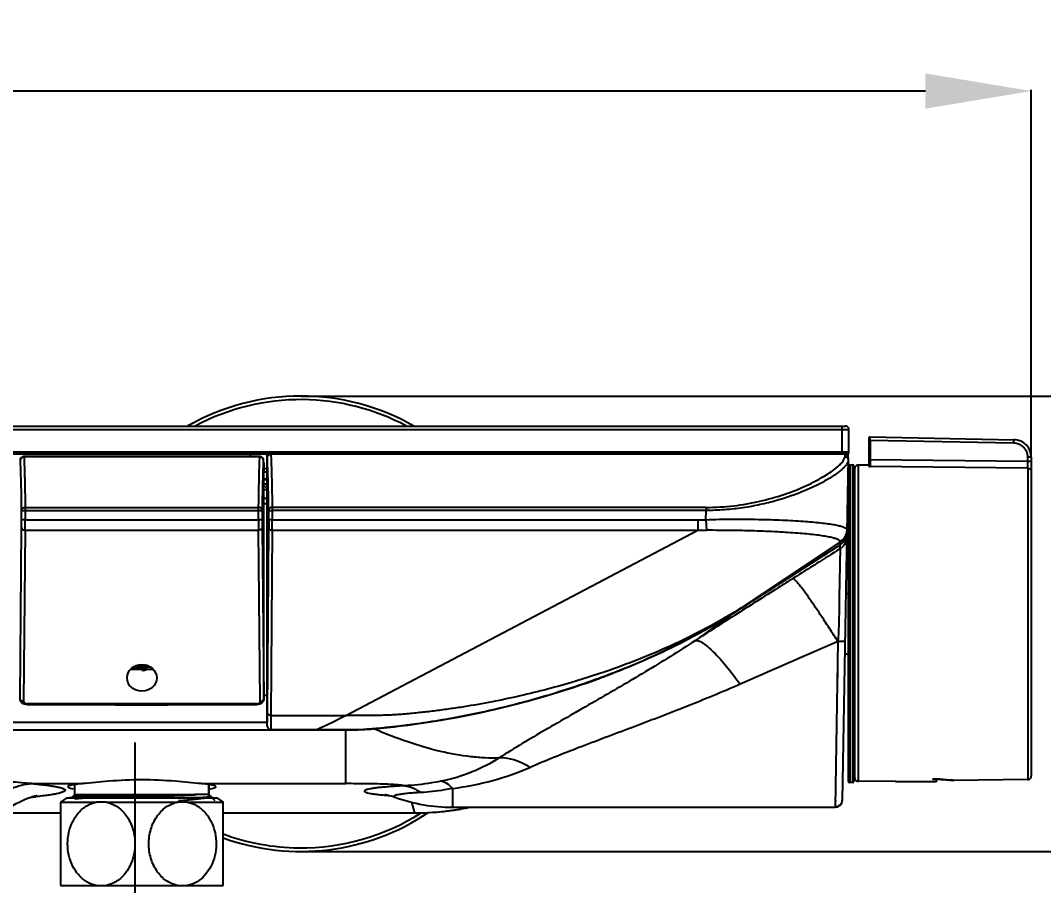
# Model space of a CAD drawing. Header units: millimetres. Extents: x 15137 to 17513, y -10160 to -6800.
# Drawn here: x 16173.4 to 16318.2, y -8848.7 to -8726.2 of the extents above; entities that cross this region are included whole.
import ezdxf

# ---------------------------------------------------------------- set-up
doc = ezdxf.new("R2010")
doc.units = ezdxf.units.MM
doc.linetypes.add('CENTERX2', pattern=[101.6, 63.5, -12.7, 12.7, -12.7])
doc.layers.add('CENTER', color=1, linetype='CENTERX2')
doc.styles.add('ARIAL', font='arial.ttf')
doc.dimstyles.get("Standard").update_dxf_attribs({"dimtxt": 15, "dimasz": 15, "dimexe": 0.18, "dimexo": 0.0625, "dimgap": 4, "dimtad": 0, "dimdec": 1, "dimdsep": 46, "dimtxsty": 'ARIAL', "dimcen": 0, "dimclrd": 5, "dimclre": 5, "dimclrt": 5, "dimadec": 0, "dimazin": 0, "dimtfac": 1, "dimtdec": 1, "dimtofl": 0, "dimtmove": 0, "dimatfit": 3, "dimfxl": 1, "dimtolj": 1, "dimtzin": 0, "dimarcsym": 0})

# ---------------------------------------------------------------- blocks, each defined once
blk = doc.blocks.new('*D68')
at = {"color": 5, "lineweight": -2, "transparency": 16777216}
for p, q in [((15985.49, -8784.1), (15985.49, -8736.03)), ((16000.49, -8736.21), (16121.71, -8736.21)), ((16301.5, -8736.21), (16159.94, -8736.21)), ((16316.5, -8788.03), (16316.5, -8736.03))]:
    blk.add_line(p, q, dxfattribs=at)
at = {"color": 5, "transparency": 16777216}
for points in [[(16000.49, -8733.71), (16000.49, -8738.71), (15985.49, -8736.21)], [(16301.5, -8733.71), (16301.5, -8738.71), (16316.5, -8736.21)]]:
    blk.add_solid(points, dxfattribs=at)
at = {"layer": 'Defpoints', "color": 0, "transparency": 16777216}
for p in [(16316.5, -8736.21), (15985.49, -8784.16), (16316.5, -8788.09)]:
    blk.add_point(p, dxfattribs=at)
at = {"color": 5, "transparency": 16777216, "insert": (16140.82, -8736.21), "char_height": 15, "attachment_point": 5, "style": 'ARIAL'}
blk.add_mtext('\\A1;331', dxfattribs=at)
blk = doc.blocks.new('*D80')
at = {"color": 5, "lineweight": -2, "transparency": 16777216}
for p, q in [((16362.48, -8764.41), (16362.48, -8749.41)), ((16213.16, -8779.41), (16362.66, -8779.41)), ((16213.16, -8843.91), (16362.66, -8843.91)), ((16362.48, -8858.91), (16362.48, -8873.91))]:
    blk.add_line(p, q, dxfattribs=at)
at = {"color": 5, "transparency": 16777216}
for points in [[(16359.98, -8764.41), (16364.98, -8764.41), (16362.48, -8779.41)], [(16359.98, -8858.91), (16364.98, -8858.91), (16362.48, -8843.91)]]:
    blk.add_solid(points, dxfattribs=at)
at = {"layer": 'Defpoints', "color": 0, "transparency": 16777216}
for p in [(16213.1, -8779.41), (16362.48, -8779.41), (16213.1, -8843.91)]:
    blk.add_point(p, dxfattribs=at)
at = {"color": 5, "transparency": 16777216, "insert": (16362.48, -8811.66), "char_height": 15, "attachment_point": 5, "rotation": 90, "style": 'ARIAL'}
blk.add_mtext('\\A1;64.5', dxfattribs=at)

msp = doc.modelspace()

# ---------------------------------------------------------------- linework, layer by layer
at = {"linetype": 'Continuous'}
for p, q in [((15985.99, -8783.66), (16290.19, -8783.66)), ((16289.69, -8783.66), (16289.69, -8787.66)), ((15985.49, -8784.16), (16290.69, -8784.16)), ((16290.69, -8787.36), (16290.69, -8784.16)), ((16293.7, -8785.2), (16314.04, -8785.59)), ((16293.5, -8785.4), (16293.5, -8789.33)), ((16293.5, -8785.7), (16293.7, -8785.7)), ((16314.04, -8786.09), (16293.7, -8785.7)), ((16293.7, -8785.7), (16293.7, -8788.42)), ((16290.69, -8787.36), (15985.49, -8787.36)), ((16290.39, -8787.66), (15985.79, -8787.66)), ((16207.28, -8787.96), (16173.9, -8787.96)), ((16173.9, -8787.96), (16173.9, -8787.97)), ((16173.9, -8787.97), (16207.28, -8787.97)), ((16205.99, -8787.96), (16205.99, -8787.66)), ((16207.28, -8787.96), (16207.28, -8787.97)), ((16208.34, -8825.66), (16208.34, -8787.66)), ((16290.09, -8787.66), (16290.08, -8788)), ((16290.59, -8787.66), (16290.39, -8787.66)), ((16290.59, -8788.16), (16290.59, -8787.66)), ((16316.5, -8788.09), (16316, -8788.09)), ((16316, -8788.64), (16316, -8788.09)), ((16316.5, -8788.09), (16316.5, -8833.24)), ((16173.4, -8788.46), (16173.4, -8788.46)), ((16173.4, -8789.16), (16173.4, -8788.46)), ((16173.43, -8789.17), (16173.43, -8789.16)), ((16207.75, -8789.16), (16207.75, -8789.17)), ((16207.78, -8788.46), (16207.79, -8789.16)), ((16207.78, -8788.46), (16207.78, -8788.46)), ((16207.92, -8789.16), (16207.79, -8789.16)), ((16207.79, -8789.16), (16207.79, -8789.16)), ((16207.79, -8789.16), (16207.79, -8789.16)), ((16207.92, -8790.16), (16207.92, -8789.16)), ((16208.34, -8825.92), (16208.34, -8788.15)), ((16290.59, -8788.16), (16290.4, -8798.76)), ((16290.59, -8789.36), (16290.59, -8833.96)), ((16290.79, -8789.16), (16291.19, -8789.16)), ((16290.79, -8789.16), (16290.79, -8834.16)), ((16291.19, -8789.16), (16291.19, -8834.16)), ((16291.39, -8789.36), (16291.39, -8833.96)), ((16293.5, -8789.19), (16292, -8789.18)), ((16292, -8789.18), (16292, -8833.99)), ((16293.7, -8788.42), (16293.5, -8788.42)), ((16293.7, -8788.42), (16316, -8788.64)), ((16293.7, -8788.42), (16293.7, -8789.41)), ((16316, -8789.63), (16293.7, -8789.41)), ((16316, -8788.64), (16316.5, -8788.64)), ((16207.92, -8790.16), (16207.84, -8790.16)), ((16207.84, -8820.42), (16207.84, -8790.16)), ((16207.92, -8789.66), (16208.34, -8789.66)), ((16207.92, -8790.16), (16208.34, -8790.16)), ((16291.5, -8833.49), (16291.5, -8789.68)), ((16316, -8789.63), (16316, -8833.74)), ((16207.84, -8791.16), (16208.34, -8791.16)), ((16208.34, -8791.26), (16207.84, -8791.26)), ((16207.84, -8791.86), (16208.34, -8791.84)), ((16207.84, -8792.2), (16208.34, -8792.18)), ((16207.84, -8792.25), (16208.34, -8792.23)), ((16208.34, -8792.28), (16207.84, -8792.3)), ((16291.39, -8791.16), (16291.5, -8791.16)), ((16207.84, -8792.66), (16208.34, -8792.66)), ((16174.07, -8795.18), (16207.11, -8795.18)), ((16174.07, -8795.18), (16174.07, -8796.95)), ((16207.11, -8796.95), (16207.11, -8795.18)), ((16208.34, -8793.92), (16207.84, -8793.92)), ((16208.34, -8794.66), (16207.84, -8794.66)), ((16270.46, -8795.18), (16209.04, -8795.18)), ((16209.04, -8795.18), (16209.04, -8795.61)), ((16270.46, -8795.18), (16270.46, -8795.62)), ((16173.57, -8796.95), (16173.57, -8795.61)), ((16174.07, -8795.62), (16207.11, -8795.62)), ((16207.61, -8795.61), (16207.61, -8796.95)), ((16208.54, -8796.95), (16208.54, -8795.61)), ((16270.46, -8795.62), (16209.04, -8795.62)), ((16209.04, -8795.62), (16209.04, -8796.95)), ((16270.44, -8796.93), (16270.46, -8795.62)), ((16173.34, -8822.28), (16173.57, -8798.03)), ((16174.07, -8796.95), (16207.11, -8796.95)), ((16207.62, -8798.03), (16207.85, -8822.28)), ((16208.36, -8824.27), (16208.54, -8798.03)), ((16209.04, -8796.95), (16269.31, -8796.95)), ((16209.04, -8798.41), (16209.04, -8796.95)), ((16269.31, -8796.95), (16269.31, -8798.41)), ((16270.44, -8796.93), (16270.5, -8798.43)), ((16174.07, -8798.41), (16173.84, -8822.65)), ((16174.07, -8798.41), (16207.12, -8798.41)), ((16207.35, -8822.65), (16207.12, -8798.41)), ((16209.04, -8798.41), (16208.86, -8824.64)), ((16209.04, -8798.41), (16269.31, -8798.41)), ((16219.45, -8824.64), (16269.31, -8798.41)), ((16290.4, -8798.76), (16289.74, -8836.68)), ((16289.46, -8800.07), (16274.25, -8810.19)), ((16289.46, -8800.47), (16274.25, -8810.19)), ((16274.25, -8810.19), (16289.46, -8800.47)), ((16289.45, -8801.05), (16289.46, -8800.47)), ((16289.46, -8800.47), (16289.46, -8800.07)), ((16290.59, -8807.41), (16290.25, -8807.41)), ((16274.25, -8810.19), (16268.95, -8814.03)), ((16289.13, -8814.2), (16288.74, -8837.57)), ((16290.1, -8815.91), (16290.59, -8815.91)), ((16189.02, -8818.09), (16189.09, -8818.16)), ((16192.09, -8818.16), (16189.09, -8818.16)), ((16192.09, -8818.16), (16192.17, -8818.09)), ((16289.08, -8817.6), (16289.05, -8819.27)), ((16255.57, -8819.3), (16255.62, -8819.28)), ((16207.86, -8821.75), (16207.84, -8820.42)), ((16253.44, -8820.07), (16253.5, -8820.05)), ((16207.85, -8822.29), (16207.86, -8821.75)), ((16207.85, -8822.29), (16207.85, -8822.28)), ((16207.85, -8822.29), (16207.85, -8822.29)), ((16207.86, -8821.79), (16208.34, -8821.79)), ((16206.85, -8822.99), (16174.34, -8822.99)), ((16174.34, -8822.99), (16174.34, -8823.11)), ((16174.34, -8823.11), (16206.85, -8823.11)), ((16187.59, -8823.16), (16193.59, -8823.16)), ((16206.85, -8823.11), (16206.85, -8822.99)), ((16208.34, -8825.66), (16137.85, -8825.66)), ((16208.34, -8825.92), (16208.35, -8825.38)), ((16208.86, -8824.64), (16219.45, -8824.64)), ((16056.74, -8826.71), (16219.45, -8826.71)), ((16215.17, -8826.71), (16208.84, -8826.71)), ((16219.45, -8834.31), (16219.45, -8826.71)), ((16291.5, -8832.16), (16291.39, -8832.16)), ((16175.03, -8834.31), (16182.17, -8834.31)), ((16181.09, -8835.86), (16181.09, -8834.44)), ((16181.09, -8836.33), (16181.09, -8834.44)), ((16199.02, -8834.31), (16219.45, -8834.31)), ((16200.09, -8834.44), (16200.09, -8835.91)), ((16200.09, -8836.17), (16200.09, -8834.44)), ((16291.19, -8834.16), (16290.79, -8834.16)), ((16297.29, -8833.94), (16292, -8833.99)), ((16303.09, -8834.06), (16297.29, -8834.06)), ((16302.5, -8833.68), (16302.5, -8833.68)), ((16303.09, -8834.06), (16303.09, -8833.68)), ((16305.12, -8833.81), (16305.3, -8833.83)), ((16305.3, -8833.83), (16305.43, -8833.85)), ((16305.36, -8833.84), (16305.31, -8833.83)), ((16305.4, -8833.84), (16305.36, -8833.84)), ((16305.39, -8833.84), (16305.36, -8833.84)), ((16305.47, -8833.85), (16305.43, -8833.85)), ((16305.43, -8833.85), (16305.43, -8833.85)), ((16316, -8833.74), (16305.47, -8833.85)), ((16305.47, -8833.85), (16305.47, -8833.85)), ((16305.47, -8833.85), (16305.47, -8833.85)), ((16305.47, -8833.85), (16305.47, -8833.85)), ((16305.47, -8833.85), (16305.47, -8833.85)), ((16181.09, -8835.86), (16180.73, -8836.23)), ((16181.09, -8835.86), (16198.28, -8835.86)), ((16200.09, -8835.86), (16198.28, -8835.86)), ((16234.59, -8837.66), (16234.59, -8834.99)), ((16179.98, -8836.33), (16179.09, -8836.91)), ((16179.09, -8836.93), (16184.16, -8836.93)), ((16179.09, -8836.93), (16179.09, -8848.74)), ((16179.98, -8836.33), (16201.2, -8836.33)), ((16198.63, -8836.33), (16180.34, -8836.33)), ((16180.73, -8836.23), (16180.73, -8836.23)), ((16185.53, -8836.93), (16195.66, -8836.93)), ((16197.03, -8836.93), (16202.09, -8836.93)), ((16199.83, -8836.33), (16200.08, -8836.18)), ((16200.09, -8836.17), (16200.08, -8836.18)), ((16200.09, -8836.17), (16200.09, -8836.17)), ((16200.2, -8835.98), (16200.1, -8835.91)), ((16200.24, -8836.01), (16200.91, -8836.68)), ((16201.2, -8836.33), (16202.09, -8836.91)), ((16202.09, -8848.74), (16202.09, -8836.93)), ((16226.42, -8836.23), (16226.42, -8836.23)), ((16229.23, -8838.45), (16228.79, -8836.95)), ((16288.76, -8836.64), (16288.75, -8837.06)), ((16169.5, -8838.46), (16179.09, -8838.46)), ((16169.53, -8838.45), (16179.09, -8838.45)), ((16202.09, -8838.45), (16229.23, -8838.45)), ((16202.09, -8838.46), (16229.23, -8838.46)), ((16229.23, -8838.46), (16229.23, -8838.45)), ((16229.23, -8838.46), (16229.23, -8838.46)), ((16234.59, -8837.66), (16288.74, -8837.66)), ((16288.74, -8837.66), (16288.74, -8837.57)), ((16288.74, -8837.66), (16288.74, -8837.66)), ((16179.09, -8848.72), (16184.16, -8848.72)), ((16185.53, -8848.72), (16195.66, -8848.72)), ((16197.03, -8848.72), (16202.09, -8848.72))]:
    msp.add_line(p, q, dxfattribs=at)
for points in [[(16209.04, -8797.99), (16209.04, -8797.83), (16209.04, -8797.66), (16209.04, -8797.32)], [(16255.57, -8819.3), (16255.59, -8819.29), (16255.62, -8819.28)], [(16253.44, -8820.07), (16253.46, -8820.06), (16253.5, -8820.05)], [(16302.5, -8833.68), (16302.6, -8833.68), (16302.82, -8833.68), (16303.04, -8833.68)], [(16303.04, -8833.68), (16303.25, -8833.69), (16303.47, -8833.69), (16303.68, -8833.7), (16303.88, -8833.71), (16304.07, -8833.72), (16304.26, -8833.73), (16304.44, -8833.75), (16304.6, -8833.76), (16304.75, -8833.77), (16304.89, -8833.79), (16305.02, -8833.8), (16305.12, -8833.81)], [(16305.43, -8833.85), (16305.45, -8833.85), (16305.46, -8833.85), (16305.47, -8833.85)], [(16225.09, -8835.86), (16225.09, -8835.86), (16225.12, -8835.86), (16225.19, -8835.88), (16225.3, -8835.9), (16225.44, -8835.93), (16225.62, -8835.98), (16225.83, -8836.03), (16226.05, -8836.1), (16226.3, -8836.19), (16226.42, -8836.23)], [(16172.22, -8837.48), (16172.34, -8837.4), (16172.8, -8837.14), (16173.23, -8836.91), (16173.62, -8836.72), (16173.98, -8836.56), (16174.31, -8836.43), (16174.61, -8836.32), (16174.88, -8836.23), (16175.11, -8836.15), (16175.31, -8836.1), (16175.48, -8836.05), (16175.6, -8836.02), (16175.68, -8836), (16175.71, -8836), (16175.71, -8836)]]:
    msp.add_lwpolyline(points, dxfattribs=at)
for centre, radius, start, end in [((16213.09, -8811.66), 32.25, 60.2697, 119.722), ((16213.09, -8811.66), 31.74, 89.4917, 118.0749), ((16213.09, -8811.66), 31.74, 61.9171, 89.4906), ((16290.19, -8784.16), 0.5, 0, 90), ((16293.7, -8785.4), 0.2, 88.9023, 180.0007), ((16293.7, -8785.4), 0.2, 88.9019, 180.0009), ((16314, -8788.08), 2.5, 359.9999, 88.9019), ((16314, -8788.09), 2.5, 0.0001, 88.9019), ((16173.9, -8788.46), 0.5, 90, 179.525), ((16173.91, -8788.48), 0.51, 90.1222, 101.7109), ((16207.28, -8788.46), 0.5, 0.4752, 90), ((16207.28, -8788.48), 0.506, 83.9205, 89.9013), ((16207.28, -8788.48), 0.512, 78.034, 83.9269), ((16208.8, -8788.15), 0.46, 171.778, 179.9486), ((16290.39, -8787.36), 0.3, 270, 0), ((16290.1, -8788.15), 0.486, 7.331, 22.3183), ((16290.13, -8788.15), 0.46, 359.0433, 7.284), ((16207.42, -8789.16), 0.5, 359.9932, 42.4683), ((16290.79, -8789.36), 0.2, 90, 180), ((16291.19, -8789.36), 0.2, 0, 90), ((16292, -8789.68), 0.5, 89.4, 179.9999), ((16225.71, -8990.08), 199.67, 94.9908, 95.1349), ((16270.37, -8777.86), 20.57, 267.0682, 270.3765), ((16288.23, -8798.73), 2.17, 354.0932, 359.0083), ((17301.95, -10423.07), 1912.1, 121.97339, 122.20888), ((16288.41, -8799.37), 1.97, 301.8549, 308.3853), ((16236.12, -8747.71), 73.15, 301.3952, 302.53), ((17170.27, -10215.24), 1666.07, 122.52608, 122.75098), ((16229.96, -8740.66), 82.44, 299.4863, 301.6127), ((16232.81, -8745.33), 76.97, 301.6273, 302.5751), ((16227.05, -8735.56), 88.31, 298.7924, 299.5016), ((16225.96, -8733.58), 90.57, 298.5289, 298.7943), ((16177.22, -8654.31), 163.76, 274.6905, 274.8343), ((16214.62, -8708.75), 117.9, 289.2554, 290.3236), ((16207.58, -8822.28), 0.272, 357.9047, 359.5488), ((16187.59, -8813.16), 10, 264.5117, 270), ((16193.59, -8813.16), 10, 270, 275.4883), ((16219.48, -8775.16), 51.54, 269.9699, 270.3865), ((16219.57, -8781.6), 45.1, 270.3215, 274.9229), ((16290.79, -8833.96), 0.2, 180, 270), ((16291.19, -8833.96), 0.2, 270, 0), ((16292, -8833.49), 0.5, 180.0001, 270.6), ((16316, -8833.24), 0.5, 270.6, 359.9998), ((16168.71, -8767.91), 68.59, 275.1954, 275.6897), ((16184.84, -8850.11), 13.2, 87.023, 92.977), ((16196.34, -8850.11), 13.2, 87.023, 92.977), ((16229.29, -8786.02), 50.1, 264.9781, 265.7268), ((16230.02, -8776.55), 59.61, 265.7032, 265.8214), ((16234.59, -8813.66), 24, 250.0872, 270), ((16288.74, -8836.66), 1, 269.9609, 358.9981), ((16213.09, -8811.66), 32.25, 250.0568, 303.9583), ((16213.09, -8811.66), 31.74, 269.4917, 302.4698), ((16229.22, -8800.45), 38.01, 270.0037, 278.2252), ((16229.22, -8800.46), 37.99, 270.0072, 274.3094), ((16229.22, -8800.44), 38.02, 274.3087, 274.8175), ((16229.22, -8800.47), 37.99, 274.8173, 276.6007), ((16229.23, -8800.53), 37.93, 276.601, 277.2928), ((16229.23, -8800.52), 37.93, 277.2929, 278.2208), ((16229.23, -8800.51), 37.95, 278.2208, 279.017), ((16229.23, -8800.51), 37.94, 278.2311, 281.6826), ((16229.22, -8800.5), 37.96, 279.017, 279.757), ((16229.22, -8800.49), 37.96, 279.757, 281.4661), ((16213.09, -8811.66), 31.74, 249.7238, 269.4906), ((16184.84, -8835.55), 13.2, 267.023, 272.977), ((16196.34, -8835.55), 13.2, 267.023, 272.977)]:
    msp.add_arc(centre, radius, start, end, dxfattribs=at)
for centre, major_axis, ratio, start_param, end_param in [((16288.4, -8798.73), (0.02, 2.05), 0.974279, 3.708318, 4.275854), ((16190.59, -8834.75), (10.5, 0), 0.069927, 3.141593, 3.579956), ((16190.59, -8834.75), (10.5, 0), 0.069927, -0.438346, 0)]:
    msp.add_ellipse(centre, major_axis=major_axis, ratio=ratio, start_param=start_param, end_param=end_param, dxfattribs=at)
msp.add_ellipse((16190.59, -8819.33), major_axis=(2.1, 0), ratio=0.900404, dxfattribs=at)
for points, knots in [([(16293.7, -8785.7), (16293.7, -8785.66), (16293.7, -8785.57), (16293.7, -8785.47), (16293.7, -8785.39), (16293.7, -8785.33), (16293.7, -8785.29), (16293.7, -8785.26), (16293.7, -8785.24), (16293.7, -8785.21), (16293.7, -8785.2), (16293.7, -8785.2)], [0, 0, 0, 0, 0.250001, 0.500002, 0.625002, 0.750003, 0.812503, 0.875003, 0.937503, 0.968753, 1, 1, 1, 1]), ([(16314.04, -8786.09), (16314.04, -8786.06), (16314.04, -8785.99), (16314.04, -8785.9), (16314.04, -8785.81), (16314.04, -8785.74), (16314.04, -8785.69), (16314.04, -8785.65), (16314.04, -8785.63), (16314.04, -8785.61), (16314.04, -8785.6), (16314.04, -8785.59), (16314.04, -8785.59), (16314.04, -8785.59), (16314.04, -8785.59)], [0, 0, 0, 0, 0.194734, 0.38236, 0.555068, 0.706513, 0.830941, 0.881428, 0.923463, 0.956608, 0.980522, 0.988963, 0.995034, 1, 1, 1, 1]), ([(16316, -8788.09), (16316, -8787.96), (16315.97, -8787.7), (16315.83, -8787.2), (16315.46, -8786.65), (16314.92, -8786.28), (16314.42, -8786.12), (16314.17, -8786.09), (16314.04, -8786.09)], [0, 0, 0, 0, 0.125266, 0.250588, 0.500002, 0.749415, 0.874735, 1, 1, 1, 1]), ([(16173.4, -8788.46), (16173.4, -8788.41), (16173.42, -8788.3), (16173.51, -8788.15), (16173.64, -8788.04), (16173.75, -8787.99), (16173.8, -8787.98)], [0, 0, 0, 0, 0.248401, 0.497671, 0.748258, 1, 1, 1, 1]), ([(16173.9, -8787.97), (16173.92, -8788.35), (16173.96, -8789.27), (16174, -8790.85), (16174.04, -8792.87), (16174.06, -8794.36), (16174.07, -8795.18)], [0, 0, 0, 0, 0.158943, 0.379792, 0.660863, 1, 1, 1, 1]), ([(16207.11, -8795.18), (16207.13, -8794.36), (16207.15, -8792.87), (16207.19, -8790.85), (16207.23, -8789.27), (16207.27, -8788.35), (16207.28, -8787.97)], [0, 0, 0, 0, 0.339137, 0.620208, 0.841057, 1, 1, 1, 1]), ([(16207.39, -8787.98), (16207.44, -8788), (16207.55, -8788.04), (16207.68, -8788.15), (16207.76, -8788.3), (16207.78, -8788.41), (16207.78, -8788.46)], [0, 0, 0, 0, 0.251777, 0.502366, 0.751622, 1, 1, 1, 1]), ([(16208.35, -8788.09), (16208.36, -8787.98), (16208.47, -8787.78), (16208.67, -8787.68), (16208.78, -8787.67)], [0, 0, 0, 0, 0.494822, 1, 1, 1, 1]), ([(16208.84, -8787.66), (16208.87, -8788.03), (16208.9, -8788.93), (16208.95, -8790.55), (16209, -8792.69), (16209.03, -8794.29), (16209.04, -8795.18)], [0, 0, 0, 0, 0.145201, 0.361687, 0.647493, 1, 1, 1, 1]), ([(16270.46, -8795.18), (16271.76, -8795.18), (16274.33, -8795.03), (16278.01, -8794.39), (16281.35, -8793.45), (16283.85, -8792.48), (16285.6, -8791.65), (16286.73, -8791.05), (16287.7, -8790.46), (16288.52, -8789.9), (16289.18, -8789.36), (16289.61, -8788.93), (16289.85, -8788.61), (16290.01, -8788.34), (16290.08, -8788.13), (16290.08, -8788)], [0, 0, 0, 0, 0.181462, 0.356024, 0.518071, 0.663065, 0.72794, 0.787074, 0.839981, 0.886198, 0.925313, 0.957089, 0.970245, 0.981665, 1, 1, 1, 1]), ([(16290.08, -8788), (16290.15, -8788), (16290.28, -8788.03), (16290.44, -8788.14), (16290.55, -8788.3), (16290.58, -8788.43), (16290.58, -8788.5)], [0, 0, 0, 0, 0.261825, 0.502609, 0.741979, 1, 1, 1, 1]), ([(16290.15, -8787.67), (16290.24, -8787.68), (16290.41, -8787.75), (16290.52, -8787.89), (16290.55, -8787.97)], [0, 0, 0, 0, 0.504775, 1, 1, 1, 1]), ([(16173.43, -8789.16), (16173.43, -8789.09), (16173.42, -8788.86), (16173.41, -8788.63), (16173.4, -8788.46)], [0, 0, 0, 0, 0.275873, 1, 1, 1, 1]), ([(16173.57, -8795.61), (16173.56, -8794.34), (16173.53, -8792.58), (16173.47, -8790.44), (16173.45, -8789.56), (16173.43, -8789.17)], [0, 0, 0, 0, 0.591692, 0.819405, 1, 1, 1, 1]), ([(16207.75, -8789.17), (16207.74, -8789.56), (16207.71, -8790.44), (16207.66, -8792.58), (16207.63, -8794.34), (16207.61, -8795.61)], [0, 0, 0, 0, 0.180595, 0.408308, 1, 1, 1, 1]), ([(16207.78, -8788.46), (16207.78, -8788.52), (16207.77, -8788.75), (16207.76, -8788.98), (16207.75, -8789.16)], [0, 0, 0, 0, 0.224093, 1, 1, 1, 1]), ([(16208.54, -8795.61), (16208.53, -8794.73), (16208.5, -8793.14), (16208.45, -8791.02), (16208.4, -8789.41), (16208.37, -8788.51), (16208.34, -8788.15)], [0, 0, 0, 0, 0.352975, 0.638945, 0.855279, 1, 1, 1, 1]), ([(16290.58, -8788.5), (16290.58, -8788.59), (16290.53, -8788.78), (16290.38, -8789.07), (16290.13, -8789.38), (16289.8, -8789.72), (16289.38, -8790.08), (16288.67, -8790.61), (16288.07, -8790.98), (16287.64, -8791.23)], [0, 0, 0, 0, 0.064127, 0.142411, 0.238373, 0.353226, 0.487178, 0.640002, 1, 1, 1, 1]), ([(16293.5, -8789.33), (16293.5, -8789.33), (16293.5, -8789.34), (16293.53, -8789.35), (16293.57, -8789.37), (16293.63, -8789.39), (16293.67, -8789.4), (16293.7, -8789.41)], [0, 0, 0, 0, 0.049928, 0.129347, 0.364936, 0.667187, 1, 1, 1, 1]), ([(16316, -8789.63), (16316, -8789.59), (16316, -8789.48), (16316, -8789.15), (16316, -8788.86), (16316, -8788.64)], [0, 0, 0, 0, 0.111677, 0.336555, 1, 1, 1, 1]), ([(16316, -8789.63), (16316.06, -8789.63), (16316.19, -8789.66), (16316.36, -8789.77), (16316.47, -8789.94), (16316.5, -8790.07), (16316.5, -8790.13)], [0, 0, 0, 0, 0.241068, 0.501216, 0.760578, 1, 1, 1, 1]), ([(16287.64, -8791.23), (16287.17, -8791.51), (16286.13, -8792.06), (16283.76, -8793.14), (16281.06, -8794.09), (16278.09, -8794.83), (16275.63, -8795.27), (16273.07, -8795.55), (16271.33, -8795.62), (16270.46, -8795.62)], [0, 0, 0, 0, 0.091979, 0.196281, 0.436345, 0.569408, 0.709029, 0.853301, 1, 1, 1, 1]), ([(16173.57, -8795.61), (16173.57, -8795.55), (16173.6, -8795.43), (16173.72, -8795.29), (16173.88, -8795.2), (16174.01, -8795.18), (16174.07, -8795.18)], [0, 0, 0, 0, 0.233077, 0.476523, 0.733627, 1, 1, 1, 1]), ([(16207.61, -8795.61), (16207.61, -8795.55), (16207.58, -8795.43), (16207.47, -8795.29), (16207.31, -8795.2), (16207.18, -8795.18), (16207.11, -8795.18)], [0, 0, 0, 0, 0.23299, 0.476459, 0.733672, 1, 1, 1, 1]), ([(16209.04, -8795.18), (16208.98, -8795.18), (16208.85, -8795.2), (16208.68, -8795.29), (16208.57, -8795.44), (16208.54, -8795.55), (16208.54, -8795.61)], [0, 0, 0, 0, 0.266312, 0.52358, 0.767051, 1, 1, 1, 1]), ([(16173.57, -8795.61), (16173.58, -8795.61), (16173.58, -8795.61), (16173.59, -8795.61), (16173.6, -8795.61), (16173.62, -8795.61), (16173.64, -8795.61), (16173.67, -8795.61), (16173.73, -8795.61), (16173.8, -8795.62), (16173.89, -8795.62), (16173.98, -8795.62), (16174.04, -8795.62), (16174.07, -8795.62)], [0, 0, 0, 0, 0.005872, 0.021058, 0.045538, 0.079093, 0.121407, 0.172079, 0.296494, 0.447607, 0.619676, 0.806167, 1, 1, 1, 1]), ([(16207.11, -8795.62), (16207.18, -8795.62), (16207.27, -8795.62), (16207.39, -8795.62), (16207.46, -8795.61), (16207.52, -8795.61), (16207.55, -8795.61), (16207.57, -8795.61), (16207.59, -8795.61), (16207.6, -8795.61), (16207.61, -8795.61), (16207.61, -8795.61), (16207.61, -8795.61)], [0, 0, 0, 0, 0.380316, 0.552381, 0.703491, 0.827904, 0.878577, 0.92089, 0.954445, 0.978924, 0.994114, 1, 1, 1, 1]), ([(16208.54, -8795.61), (16208.54, -8795.61), (16208.55, -8795.61), (16208.55, -8795.61), (16208.57, -8795.61), (16208.59, -8795.61), (16208.63, -8795.61), (16208.69, -8795.61), (16208.77, -8795.62), (16208.84, -8795.62), (16208.9, -8795.62), (16208.94, -8795.62), (16208.97, -8795.62), (16208.99, -8795.62), (16209, -8795.62), (16209.02, -8795.62), (16209.03, -8795.62), (16209.04, -8795.61), (16209.04, -8795.62)], [0, 0, 0, 0, 0.005845, 0.02101, 0.045471, 0.079015, 0.172005, 0.296469, 0.447695, 0.619958, 0.711965, 0.806737, 0.854882, 0.90338, 0.927713, 0.952148, 0.976391, 1, 1, 1, 1]), ([(16174.07, -8796.95), (16174.04, -8796.95), (16173.98, -8796.95), (16173.89, -8796.95), (16173.8, -8796.95), (16173.73, -8796.95), (16173.67, -8796.95), (16173.64, -8796.95), (16173.62, -8796.95), (16173.6, -8796.95), (16173.59, -8796.95), (16173.58, -8796.95), (16173.57, -8796.95), (16173.57, -8796.95)], [0, 0, 0, 0, 0.193764, 0.380528, 0.552593, 0.703655, 0.828059, 0.878687, 0.920978, 0.954509, 0.978944, 0.994121, 1, 1, 1, 1]), ([(16173.57, -8798.03), (16173.57, -8797.96), (16173.57, -8797.6), (16173.57, -8797.23), (16173.57, -8796.95)], [0, 0, 0, 0, 0.20923, 1, 1, 1, 1]), ([(16173.57, -8798.03), (16173.57, -8798.08), (16173.6, -8798.19), (16173.72, -8798.31), (16173.88, -8798.39), (16174.01, -8798.41), (16174.07, -8798.41)], [0, 0, 0, 0, 0.215266, 0.452608, 0.717479, 1, 1, 1, 1]), ([(16174.07, -8798.41), (16174.07, -8798.3), (16174.07, -8797.82), (16174.07, -8797.34), (16174.07, -8796.95)], [0, 0, 0, 0, 0.209229, 1, 1, 1, 1]), ([(16207.11, -8796.95), (16207.11, -8797.09), (16207.11, -8797.57), (16207.12, -8798.06), (16207.12, -8798.41)], [0, 0, 0, 0, 0.28007, 1, 1, 1, 1]), ([(16207.61, -8796.95), (16207.61, -8796.95), (16207.61, -8796.95), (16207.6, -8796.95), (16207.59, -8796.95), (16207.57, -8796.95), (16207.55, -8796.95), (16207.52, -8796.95), (16207.46, -8796.95), (16207.39, -8796.95), (16207.3, -8796.95), (16207.21, -8796.95), (16207.15, -8796.95), (16207.11, -8796.95)], [0, 0, 0, 0, 0.005878, 0.021052, 0.045485, 0.079018, 0.121311, 0.171941, 0.296346, 0.447407, 0.619475, 0.806237, 1, 1, 1, 1]), ([(16207.62, -8798.03), (16207.62, -8798.08), (16207.59, -8798.19), (16207.47, -8798.31), (16207.31, -8798.39), (16207.18, -8798.41), (16207.12, -8798.41)], [0, 0, 0, 0, 0.215249, 0.452532, 0.717407, 1, 1, 1, 1]), ([(16207.61, -8796.95), (16207.61, -8797.05), (16207.61, -8797.41), (16207.62, -8797.77), (16207.62, -8798.03)], [0, 0, 0, 0, 0.28007, 1, 1, 1, 1]), ([(16208.54, -8796.95), (16208.54, -8797.05), (16208.55, -8797.41), (16208.54, -8797.77), (16208.54, -8798.03)], [0, 0, 0, 0, 0.280147, 1, 1, 1, 1]), ([(16209.04, -8796.95), (16208.98, -8796.95), (16208.89, -8796.95), (16208.77, -8796.95), (16208.7, -8796.95), (16208.64, -8796.95), (16208.59, -8796.95), (16208.57, -8796.95), (16208.56, -8796.95), (16208.55, -8796.95), (16208.55, -8796.95), (16208.54, -8796.95)], [0, 0, 0, 0, 0.380494, 0.552627, 0.703645, 0.827979, 0.921022, 0.954518, 0.978946, 0.994131, 1, 1, 1, 1]), ([(16208.54, -8798.03), (16208.54, -8798.08), (16208.57, -8798.19), (16208.69, -8798.31), (16208.85, -8798.39), (16208.98, -8798.41), (16209.04, -8798.41)], [0, 0, 0, 0, 0.215217, 0.452439, 0.717373, 1, 1, 1, 1]), ([(16269.31, -8796.95), (16269.41, -8796.95), (16269.78, -8796.95), (16270.15, -8796.94), (16270.44, -8796.93)], [0, 0, 0, 0, 0.249414, 1, 1, 1, 1]), ([(16270.44, -8796.93), (16271.7, -8796.88), (16274.18, -8796.83), (16277.78, -8796.86), (16281.12, -8796.96), (16284.07, -8797.12), (16286.24, -8797.3), (16287.69, -8797.48), (16288.56, -8797.61), (16289.26, -8797.76), (16289.74, -8797.89), (16290.04, -8798.01), (16290.2, -8798.09), (16290.31, -8798.17), (16290.37, -8798.24), (16290.38, -8798.27)], [0, 0, 0, 0, 0.188158, 0.369498, 0.537441, 0.685935, 0.809747, 0.861041, 0.904692, 0.940397, 0.967993, 0.978768, 0.987586, 0.994569, 1, 1, 1, 1]), ([(16289.45, -8800.02), (16289.43, -8799.95), (16289.34, -8799.86), (16289.18, -8799.77), (16288.92, -8799.65), (16288.49, -8799.52), (16287.84, -8799.37), (16287.04, -8799.23), (16285.67, -8799.04), (16283.63, -8798.84), (16280.82, -8798.66), (16277.62, -8798.52), (16274.13, -8798.44), (16271.73, -8798.43), (16270.5, -8798.43)], [0, 0, 0, 0, 0.011017, 0.019085, 0.029117, 0.055316, 0.089791, 0.132415, 0.182889, 0.305774, 0.454407, 0.623664, 0.80759, 1, 1, 1, 1]), ([(16290.41, -8798.36), (16290.4, -8798.69), (16290.22, -8799.36), (16289.73, -8799.85), (16289.45, -8800.02)], [0, 0, 0, 0, 0.499448, 1, 1, 1, 1]), ([(16289.46, -8800.07), (16289.74, -8799.9), (16290.22, -8799.41), (16290.4, -8798.74), (16290.41, -8798.42)], [0, 0, 0, 0, 0.500348, 1, 1, 1, 1]), ([(16290.39, -8798.95), (16290.37, -8799.1), (16290.31, -8799.4), (16290.11, -8799.82), (16289.83, -8800.19), (16289.59, -8800.39), (16289.46, -8800.47)], [0, 0, 0, 0, 0.247937, 0.496865, 0.747389, 1, 1, 1, 1]), ([(16290.39, -8799.39), (16290.38, -8799.69), (16290.24, -8800.28), (16289.85, -8800.74), (16289.63, -8800.92)], [0, 0, 0, 0, 0.513041, 1, 1, 1, 1]), ([(16290.38, -8798.27), (16290.39, -8798.28), (16290.4, -8798.3), (16290.41, -8798.34), (16290.41, -8798.36)], [0, 0, 0, 0, 0.263061, 1, 1, 1, 1]), ([(16289.45, -8801.05), (16289.43, -8801.2), (16289.43, -8801.68), (16289.4, -8802.62), (16289.38, -8803.97), (16289.34, -8805.65), (16289.31, -8807.58), (16289.28, -8810.45), (16289.23, -8812.68), (16289.13, -8814.2)], [0, 0, 0, 0, 0.035548, 0.108723, 0.213655, 0.343443, 0.491727, 0.65334, 1, 1, 1, 1]), ([(16289.46, -8800.07), (16289.46, -8800.07), (16289.46, -8800.05), (16289.45, -8800.03), (16289.45, -8800.02)], [0, 0, 0, 0, 0.226868, 1, 1, 1, 1]), ([(16282.79, -8805.22), (16282.09, -8805.66), (16279.31, -8807.42), (16276.53, -8809.18), (16274.46, -8810.5)], [0, 0, 0, 0, 0.2506, 1, 1, 1, 1]), ([(16289.13, -8814.2), (16288.78, -8813.65), (16288.06, -8812.53), (16286.99, -8810.9), (16285.96, -8809.36), (16285.01, -8807.99), (16284.3, -8807), (16283.81, -8806.34), (16283.51, -8805.96), (16283.26, -8805.67), (16283.06, -8805.45), (16282.91, -8805.3), (16282.83, -8805.24), (16282.79, -8805.22)], [0, 0, 0, 0, 0.179792, 0.359939, 0.531622, 0.685442, 0.812782, 0.864919, 0.9087, 0.943777, 0.970382, 0.988934, 1, 1, 1, 1]), ([(16274.25, -8810.19), (16269.91, -8812.95), (16262.98, -8816.49), (16253.34, -8820.19), (16247.16, -8822.12), (16242.15, -8823.43), (16238.36, -8824.3), (16235.18, -8824.93), (16232.62, -8825.38), (16230.7, -8825.68), (16228.77, -8825.96), (16226.84, -8826.2), (16224.9, -8826.41), (16222.96, -8826.59), (16221.02, -8826.7), (16219.07, -8826.71), (16217.12, -8826.71), (16215.82, -8826.71), (16215.17, -8826.71)], [0, 0, 0, 0, 0.248743, 0.373601, 0.498639, 0.561221, 0.623835, 0.686476, 0.717807, 0.749146, 0.780491, 0.81184, 0.843192, 0.874545, 0.905905, 0.937269, 0.968634, 1, 1, 1, 1]), ([(16274.23, -8810.15), (16271.42, -8811.87), (16265.52, -8814.95), (16259.33, -8817.38), (16256.17, -8818.47)], [0, 0, 0, 0, 0.496799, 1, 1, 1, 1]), ([(16268.95, -8814.03), (16266.61, -8815.57), (16261.89, -8818.49), (16254.77, -8822.64), (16247.83, -8826.6), (16243.32, -8829.28), (16241.18, -8830.66)], [0, 0, 0, 0, 0.259089, 0.514422, 0.763682, 1, 1, 1, 1]), ([(16255.62, -8819.28), (16256.79, -8818.85), (16261.42, -8817.04), (16265.94, -8814.93), (16269.22, -8813.15)], [0, 0, 0, 0, 0.250423, 1, 1, 1, 1]), ([(16268.95, -8814.03), (16269.09, -8814), (16269.45, -8814.07), (16270.02, -8814.38), (16270.72, -8814.92), (16271.9, -8816.01), (16273.46, -8817.79), (16274.67, -8819.37), (16275.29, -8820.23)], [0, 0, 0, 0, 0.046767, 0.117069, 0.214917, 0.338935, 0.648967, 1, 1, 1, 1]), ([(16290.13, -8814.12), (16290.13, -8814.13), (16290.1, -8814.15), (16290.05, -8814.16), (16289.96, -8814.18), (16289.77, -8814.19), (16289.49, -8814.2), (16289.25, -8814.2), (16289.13, -8814.2)], [0, 0, 0, 0, 0.024097, 0.079702, 0.173073, 0.301727, 0.636716, 1, 1, 1, 1]), ([(16289.13, -8814.2), (16287.97, -8814.7), (16283.35, -8816.7), (16278.74, -8818.71), (16275.29, -8820.23)], [0, 0, 0, 0, 0.251347, 1, 1, 1, 1]), ([(16189.24, -8817.89), (16189.33, -8817.88), (16189.53, -8817.87), (16189.98, -8817.85), (16190.34, -8817.83), (16190.59, -8817.82)], [0, 0, 0, 0, 0.201277, 0.443091, 1, 1, 1, 1]), ([(16191.38, -8817.58), (16191.22, -8817.6), (16190.87, -8817.63), (16190.36, -8817.67), (16189.94, -8817.7), (16189.64, -8817.73), (16189.5, -8817.75), (16189.44, -8817.76)], [0, 0, 0, 0, 0.255212, 0.527832, 0.7861, 0.900313, 1, 1, 1, 1]), ([(16189.79, -8817.59), (16189.92, -8817.58), (16190.19, -8817.55), (16190.47, -8817.53), (16190.61, -8817.52)], [0, 0, 0, 0, 0.480889, 1, 1, 1, 1]), ([(16190.59, -8817.82), (16190.7, -8817.81), (16190.9, -8817.81), (16191.29, -8817.79), (16191.58, -8817.78), (16191.77, -8817.77)], [0, 0, 0, 0, 0.265335, 0.525154, 1, 1, 1, 1]), ([(16190.59, -8818.26), (16190.71, -8818.27), (16190.94, -8818.25), (16191.16, -8818.2), (16191.27, -8818.16)], [0, 0, 0, 0, 0.506412, 1, 1, 1, 1]), ([(16256.17, -8818.47), (16255.77, -8818.6), (16254.2, -8819.13), (16252.61, -8819.63), (16251.41, -8819.98)], [0, 0, 0, 0, 0.249508, 1, 1, 1, 1]), ([(16251.41, -8819.98), (16250.13, -8820.36), (16247.54, -8821.07), (16243.63, -8822.02), (16239.67, -8822.83), (16236.34, -8823.41), (16233.66, -8823.8), (16231.65, -8824.06), (16229.96, -8824.25), (16228.61, -8824.38), (16227.26, -8824.51), (16225.91, -8824.6), (16224.55, -8824.64), (16223.19, -8824.65), (16221.49, -8824.64), (16220.13, -8824.64), (16219.45, -8824.64)], [0, 0, 0, 0, 0.123798, 0.248046, 0.372696, 0.497697, 0.560316, 0.623002, 0.685742, 0.717129, 0.748525, 0.811353, 0.842782, 0.87422, 0.937107, 1, 1, 1, 1]), ([(16223.44, -8826.54), (16228.55, -8826.09), (16238.71, -8824.51), (16248.6, -8821.75), (16253.44, -8820.07)], [0, 0, 0, 0, 0.500442, 1, 1, 1, 1]), ([(16275.29, -8820.23), (16272.74, -8821.35), (16267.64, -8823.45), (16260, -8826.36), (16252.61, -8829.13), (16247.82, -8831.02), (16245.54, -8832.01)], [0, 0, 0, 0, 0.26085, 0.517471, 0.766544, 1, 1, 1, 1]), ([(16174.34, -8823.11), (16174.21, -8823.11), (16173.97, -8823.08), (16173.64, -8822.91), (16173.44, -8822.68), (16173.35, -8822.46), (16173.34, -8822.34), (16173.34, -8822.29)], [0, 0, 0, 0, 0.258013, 0.508896, 0.754181, 0.877037, 1, 1, 1, 1]), ([(16173.84, -8822.65), (16173.78, -8822.65), (16173.68, -8822.64), (16173.54, -8822.58), (16173.43, -8822.5), (16173.38, -8822.43), (16173.36, -8822.39)], [0, 0, 0, 0, 0.273471, 0.535786, 0.77863, 1, 1, 1, 1]), ([(16173.84, -8822.65), (16173.84, -8822.67), (16173.84, -8822.72), (16173.88, -8822.81), (16173.98, -8822.9), (16174.15, -8822.97), (16174.27, -8822.99), (16174.34, -8822.99)], [0, 0, 0, 0, 0.100096, 0.204549, 0.437184, 0.706809, 1, 1, 1, 1]), ([(16207.85, -8822.29), (16207.85, -8822.34), (16207.84, -8822.46), (16207.75, -8822.68), (16207.55, -8822.91), (16207.22, -8823.08), (16206.98, -8823.11), (16206.85, -8823.11)], [0, 0, 0, 0, 0.122947, 0.245806, 0.49113, 0.742023, 1, 1, 1, 1]), ([(16206.85, -8822.99), (16206.92, -8822.99), (16207.04, -8822.97), (16207.21, -8822.9), (16207.31, -8822.81), (16207.35, -8822.72), (16207.35, -8822.67), (16207.35, -8822.65)], [0, 0, 0, 0, 0.293191, 0.562817, 0.795452, 0.899905, 1, 1, 1, 1]), ([(16207.35, -8822.65), (16207.4, -8822.65), (16207.5, -8822.64), (16207.64, -8822.59), (16207.76, -8822.51), (16207.81, -8822.43), (16207.83, -8822.4)], [0, 0, 0, 0, 0.273152, 0.535283, 0.778278, 1, 1, 1, 1]), ([(16207.83, -8822.4), (16207.83, -8822.39), (16207.84, -8822.35), (16207.85, -8822.31), (16207.85, -8822.29)], [0, 0, 0, 0, 0.255384, 1, 1, 1, 1]), ([(16208.35, -8825.38), (16208.35, -8825.29), (16208.35, -8824.92), (16208.35, -8824.55), (16208.36, -8824.27)], [0, 0, 0, 0, 0.245029, 1, 1, 1, 1]), ([(16208.86, -8824.64), (16208.79, -8824.64), (16208.67, -8824.62), (16208.5, -8824.55), (16208.39, -8824.42), (16208.36, -8824.32), (16208.36, -8824.27)], [0, 0, 0, 0, 0.282512, 0.54739, 0.784717, 1, 1, 1, 1]), ([(16208.86, -8824.64), (16208.86, -8824.82), (16208.85, -8825.51), (16208.85, -8826.2), (16208.84, -8826.71)], [0, 0, 0, 0, 0.259626, 1, 1, 1, 1]), ([(16215.17, -8826.71), (16215.54, -8826.54), (16216.98, -8825.89), (16218.4, -8825.19), (16219.45, -8824.64)], [0, 0, 0, 0, 0.253525, 1, 1, 1, 1]), ([(16208.84, -8826.71), (16208.8, -8826.71), (16208.71, -8826.69), (16208.6, -8826.62), (16208.51, -8826.52), (16208.43, -8826.37), (16208.36, -8826.17), (16208.34, -8826), (16208.34, -8825.92)], [0, 0, 0, 0, 0.12735, 0.253922, 0.379562, 0.504469, 0.752503, 1, 1, 1, 1]), ([(16241.18, -8830.66), (16240.52, -8830.7), (16239.18, -8830.69), (16236.39, -8830.45), (16232.7, -8829.8), (16228.12, -8828.42), (16225.01, -8827.24), (16223.44, -8826.54)], [0, 0, 0, 0, 0.10764, 0.218537, 0.458203, 0.718919, 1, 1, 1, 1]), ([(16241.18, -8830.66), (16239.97, -8831.44), (16237.31, -8832.83), (16234.42, -8833.67), (16232.91, -8833.97)], [0, 0, 0, 0, 0.483764, 1, 1, 1, 1]), ([(16245.54, -8832.01), (16245.17, -8831.79), (16243.83, -8831.06), (16242.28, -8830.62), (16241.18, -8830.66)], [0, 0, 0, 0, 0.280113, 1, 1, 1, 1]), ([(16234.59, -8834.99), (16236.51, -8834.73), (16240.24, -8834), (16243.84, -8832.75), (16245.54, -8832.01)], [0, 0, 0, 0, 0.510196, 1, 1, 1, 1]), ([(16175.03, -8834.31), (16174.67, -8834.29), (16173.2, -8834.18), (16171.74, -8834.03), (16170.63, -8833.9)], [0, 0, 0, 0, 0.242181, 1, 1, 1, 1]), ([(16171.15, -8835.46), (16171.45, -8835.29), (16172.67, -8834.7), (16174.02, -8834.37), (16175.03, -8834.31)], [0, 0, 0, 0, 0.256796, 1, 1, 1, 1]), ([(16175.03, -8834.31), (16175.38, -8834.34), (16176.05, -8834.4), (16176.99, -8834.51), (16177.79, -8834.62), (16178.45, -8834.73), (16178.98, -8834.84), (16179.32, -8834.95), (16179.53, -8835.04), (16179.65, -8835.1), (16179.73, -8835.2), (16179.71, -8835.3), (16179.66, -8835.36), (16179.58, -8835.42), (16179.46, -8835.48), (16179.31, -8835.54), (16179.05, -8835.63), (16178.63, -8835.73), (16178.02, -8835.84), (16177.29, -8835.96), (16176.44, -8836.06), (16175.84, -8836.13), (16175.51, -8836.16)], [0, 0, 0, 0, 0.116391, 0.218137, 0.305413, 0.378148, 0.436191, 0.479445, 0.495578, 0.508188, 0.524544, 0.531359, 0.53971, 0.550679, 0.564725, 0.582092, 0.602923, 0.655311, 0.722025, 0.802258, 0.895084, 1, 1, 1, 1]), ([(16182.17, -8834.31), (16181.87, -8834.34), (16181.35, -8834.39), (16180.71, -8834.49), (16180.32, -8834.59), (16180.14, -8834.67), (16180.09, -8834.73), (16180.09, -8834.75)], [0, 0, 0, 0, 0.415676, 0.722705, 0.914808, 0.968653, 1, 1, 1, 1]), ([(16199.02, -8834.31), (16197.79, -8834.19), (16194.98, -8833.92), (16190.59, -8833.69), (16186.2, -8833.92), (16183.4, -8834.19), (16182.17, -8834.31)], [0, 0, 0, 0, 0.220384, 0.500022, 0.779646, 1, 1, 1, 1]), ([(16201.09, -8834.75), (16201.09, -8834.73), (16201.05, -8834.67), (16200.87, -8834.59), (16200.48, -8834.49), (16199.84, -8834.39), (16199.32, -8834.34), (16199.02, -8834.31)], [0, 0, 0, 0, 0.031347, 0.085192, 0.277296, 0.584325, 1, 1, 1, 1]), ([(16227.8, -8834.61), (16227.65, -8834.58), (16227.3, -8834.53), (16226.34, -8834.44), (16224.7, -8834.37), (16222.28, -8834.32), (16220.45, -8834.31), (16219.45, -8834.31)], [0, 0, 0, 0, 0.053686, 0.129054, 0.345429, 0.640962, 1, 1, 1, 1]), ([(16232.91, -8833.97), (16232.47, -8834.06), (16230.78, -8834.36), (16229.06, -8834.55), (16227.8, -8834.61)], [0, 0, 0, 0, 0.2634, 1, 1, 1, 1]), ([(16234.59, -8834.99), (16234.34, -8834.73), (16233.83, -8834.3), (16233.21, -8834.02), (16232.91, -8833.97)], [0, 0, 0, 0, 0.551613, 1, 1, 1, 1]), ([(16303.09, -8833.68), (16303.05, -8833.68), (16302.85, -8833.68), (16302.65, -8833.68), (16302.5, -8833.68)], [0, 0, 0, 0, 0.247871, 1, 1, 1, 1]), ([(16305.31, -8833.83), (16305.2, -8833.82), (16304.46, -8833.74), (16303.72, -8833.69), (16303.09, -8833.68)], [0, 0, 0, 0, 0.153478, 1, 1, 1, 1]), ([(16305.47, -8833.85), (16305.46, -8833.85), (16305.44, -8833.85), (16305.42, -8833.84), (16305.4, -8833.84)], [0, 0, 0, 0, 0.123541, 1, 1, 1, 1]), ([(16198.28, -8835.86), (16197.96, -8835.87), (16197.25, -8835.89), (16196.12, -8835.91), (16194.84, -8835.93), (16193.45, -8835.96), (16191.99, -8835.98), (16190.49, -8836), (16188.98, -8836.02), (16187.52, -8836.05), (16186.12, -8836.07), (16184.84, -8836.09), (16183.84, -8836.11), (16183.13, -8836.13), (16182.65, -8836.14), (16182.23, -8836.15), (16181.85, -8836.16), (16181.53, -8836.17), (16181.29, -8836.18), (16181.13, -8836.19), (16181.03, -8836.19), (16180.95, -8836.2), (16180.87, -8836.2), (16180.82, -8836.21), (16180.78, -8836.22), (16180.75, -8836.22), (16180.74, -8836.22), (16180.73, -8836.23), (16180.73, -8836.23)], [0, 0, 0, 0, 0.055317, 0.120513, 0.193932, 0.273642, 0.357699, 0.443957, 0.530269, 0.614494, 0.694575, 0.768544, 0.834594, 0.864157, 0.89117, 0.915456, 0.936881, 0.955344, 0.97073, 0.977234, 0.982931, 0.987818, 0.991892, 0.995148, 0.997583, 0.999194, 0.999694, 1, 1, 1, 1]), ([(16181.1, -8836.46), (16181.1, -8836.46), (16181.11, -8836.45), (16181.13, -8836.44), (16181.17, -8836.43), (16181.22, -8836.43), (16181.28, -8836.42), (16181.4, -8836.4), (16181.58, -8836.39), (16181.83, -8836.37), (16182.15, -8836.35), (16182.51, -8836.33), (16182.92, -8836.31), (16183.38, -8836.29), (16183.89, -8836.28), (16184.44, -8836.26), (16185.24, -8836.23), (16186.32, -8836.2), (16187.68, -8836.16), (16189.12, -8836.13), (16190.59, -8836.09), (16192.07, -8836.05), (16193.93, -8836), (16195.67, -8835.96), (16197.26, -8835.9), (16197.96, -8835.88), (16198.28, -8835.86)], [0, 0, 0, 0, 0.000689, 0.002066, 0.004241, 0.007238, 0.011065, 0.015724, 0.027539, 0.042612, 0.060819, 0.08203, 0.106115, 0.132944, 0.162385, 0.194261, 0.22835, 0.302263, 0.382317, 0.466617, 0.553048, 0.639459, 0.723729, 0.877785, 0.94367, 1, 1, 1, 1]), ([(16227.8, -8834.61), (16227.44, -8834.63), (16226.76, -8834.67), (16225.78, -8834.73), (16224.9, -8834.8), (16224.13, -8834.87), (16223.48, -8834.95), (16222.95, -8835.04), (16222.59, -8835.11), (16222.37, -8835.18), (16222.25, -8835.22), (16222.17, -8835.27), (16222.11, -8835.31), (16222.09, -8835.37), (16222.11, -8835.42), (16222.17, -8835.47), (16222.26, -8835.51), (16222.38, -8835.56), (16222.61, -8835.63), (16222.97, -8835.7), (16223.51, -8835.78), (16224.16, -8835.86), (16224.64, -8835.91), (16224.9, -8835.93)], [0, 0, 0, 0, 0.123384, 0.236262, 0.337541, 0.426289, 0.501661, 0.563029, 0.609931, 0.627907, 0.642283, 0.653185, 0.660952, 0.666588, 0.67236, 0.680415, 0.691658, 0.706406, 0.724763, 0.772398, 0.834497, 0.910575, 1, 1, 1, 1]), ([(16230.06, -8835.57), (16229.73, -8835.58), (16229.1, -8835.62), (16228.23, -8835.69), (16227.6, -8835.76), (16227.17, -8835.82), (16226.92, -8835.87), (16226.7, -8835.91), (16226.53, -8835.95), (16226.4, -8836), (16226.31, -8836.04), (16226.26, -8836.09), (16226.27, -8836.15), (16226.33, -8836.19), (16226.39, -8836.22), (16226.42, -8836.23)], [0, 0, 0, 0, 0.248538, 0.462923, 0.640423, 0.714319, 0.778172, 0.831934, 0.875515, 0.908843, 0.932125, 0.946684, 0.957778, 0.974292, 1, 1, 1, 1]), ([(16227.8, -8834.61), (16228.19, -8834.65), (16229, -8834.88), (16229.72, -8835.31), (16230.06, -8835.57)], [0, 0, 0, 0, 0.479344, 1, 1, 1, 1]), ([(16234.59, -8834.99), (16234.2, -8835.06), (16232.71, -8835.34), (16231.19, -8835.51), (16230.06, -8835.57)], [0, 0, 0, 0, 0.26049, 1, 1, 1, 1]), ([(16181.65, -8847.24), (16180.96, -8846.46), (16180.01, -8844.44), (16180.02, -8841.7), (16180.73, -8839.67), (16181.6, -8838.36), (16182.75, -8837.38), (16183.69, -8837.02), (16184.16, -8836.93)], [0, 0, 0, 0, 0.251549, 0.511527, 0.640221, 0.764975, 0.884793, 1, 1, 1, 1]), ([(16185.53, -8836.93), (16186.12, -8837.04), (16187.29, -8837.56), (16188.6, -8838.97), (16189.43, -8840.8), (16189.71, -8842.83), (16189.43, -8844.85), (16188.6, -8846.68), (16187.29, -8848.1), (16186.12, -8848.62), (16185.53, -8848.72)], [0, 0, 0, 0, 0.116707, 0.239438, 0.368058, 0.499998, 0.631939, 0.760553, 0.883287, 1, 1, 1, 1]), ([(16195.66, -8848.72), (16195.07, -8848.62), (16193.9, -8848.1), (16192.58, -8846.68), (16191.76, -8844.85), (16191.48, -8842.83), (16191.76, -8840.8), (16192.58, -8838.97), (16193.9, -8837.56), (16195.07, -8837.04), (16195.66, -8836.93)], [0, 0, 0, 0, 0.116709, 0.239435, 0.368056, 0.499997, 0.631939, 0.760558, 0.88329, 1, 1, 1, 1]), ([(16195.77, -8836.71), (16196.12, -8836.69), (16196.77, -8836.63), (16197.57, -8836.56), (16198.15, -8836.5), (16198.53, -8836.46), (16198.88, -8836.41), (16199.2, -8836.37), (16199.47, -8836.32), (16199.71, -8836.28), (16199.9, -8836.24), (16200.04, -8836.2), (16200.12, -8836.17), (16200.17, -8836.14), (16200.21, -8836.12), (16200.24, -8836.1), (16200.26, -8836.08), (16200.26, -8836.04), (16200.25, -8836.02), (16200.24, -8836.01)], [0, 0, 0, 0, 0.225471, 0.427386, 0.518341, 0.602085, 0.678252, 0.746512, 0.806571, 0.858168, 0.901098, 0.935238, 0.949025, 0.960657, 0.970205, 0.977822, 0.983823, 0.98886, 1, 1, 1, 1]), ([(16197.03, -8836.93), (16197.51, -8837.02), (16198.45, -8837.38), (16199.61, -8838.38), (16200.48, -8839.71), (16201.18, -8841.77), (16201.17, -8844.55), (16200.17, -8846.57), (16199.45, -8847.34)], [0, 0, 0, 0, 0.115265, 0.235119, 0.359989, 0.488865, 0.748994, 1, 1, 1, 1]), ([(16200.08, -8836.18), (16200.07, -8836.18), (16200.06, -8836.19), (16200.01, -8836.2), (16199.93, -8836.22), (16199.8, -8836.24), (16199.64, -8836.26), (16199.44, -8836.27), (16199.1, -8836.3), (16198.82, -8836.32), (16198.63, -8836.33)], [0, 0, 0, 0, 0.015403, 0.037002, 0.099352, 0.187384, 0.300881, 0.439469, 0.602647, 1, 1, 1, 1]), ([(16200.24, -8836.01), (16200.23, -8836), (16200.22, -8835.99), (16200.21, -8835.99), (16200.2, -8835.98)], [0, 0, 0, 0, 0.225749, 1, 1, 1, 1]), ([(16288.74, -8837.57), (16288.99, -8837.57), (16289.52, -8837.37), (16289.74, -8836.85), (16289.74, -8836.6)], [0, 0, 0, 0, 0.500644, 1, 1, 1, 1]), ([(16184.16, -8848.72), (16183.68, -8848.64), (16182.74, -8848.27), (16181.98, -8847.62), (16181.65, -8847.24)], [0, 0, 0, 0, 0.49024, 1, 1, 1, 1]), ([(16199.45, -8847.34), (16199.13, -8847.69), (16198.38, -8848.3), (16197.48, -8848.64), (16197.03, -8848.72)], [0, 0, 0, 0, 0.509258, 1, 1, 1, 1])]:
    msp.add_open_spline(points, degree=3, knots=knots, dxfattribs=at)
at = {"layer": 'CENTER', "ltscale": 0.5}
msp.add_lwpolyline([(16189.61, -8828.46), (16189.61, -9058.73), (16189.61, -9078.42, 1), (16533.06, -9078.42), (16533.06, -8724.91), (16533.06, -8338.22)], format="xyb", dxfattribs=at)

# ---------------------------------------------------------------- dimensions: what is measured, and where the dimension line sits
dim = msp.add_linear_dim(base=(16316.5, -8736.21), p1=(15985.49, -8784.16), p2=(16316.5, -8788.09), text='331', dimstyle='Standard', override={"dimtol": 1, "dimtp": 2, "dimtm": 2, "dimtfillclr": 7})
dim.commit()
dim.dimension.update_dxf_attribs({"geometry": '*D68', "text_midpoint": (16140.82, -8736.21), "dimtype": 160})
dim = msp.add_linear_dim(base=(16362.48, -8779.41), p1=(16213.1, -8843.91), p2=(16213.1, -8779.41), angle=90, dimstyle='Standard', override={"dimtfillclr": 7})
dim.commit()
dim.dimension.update_dxf_attribs({"geometry": '*D80', "text_midpoint": (16362.48, -8811.66)})

doc.saveas('drawing.dxf')
